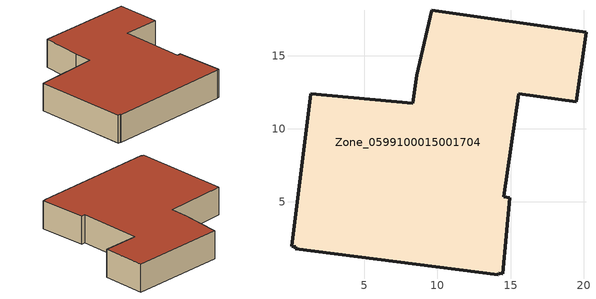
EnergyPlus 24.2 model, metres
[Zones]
Zone_0599100015001704
 floor ground (C_G): 8.58,13.66 9.62,18.09 20.16,16.6 19.49,11.85 15.55,12.4 14.55,5.36 14.94,5.29 14.45,0.1 14.17,0.14 14.16,0.04 0.28,1.81 0.29,1.92 0.01,1.96 1.34,12.4 8.31,11.77 z0.84
 wall outside (C_F): 19.49,11.85 20.16,16.6 9.62,18.09 8.58,13.66 8.31,11.77 1.34,12.4 0.01,1.96 0.29,1.92 0.28,1.81 14.16,0.04 14.17,0.14 14.45,0.1 14.94,5.29 14.55,5.36 15.55,12.4 19.49,11.85 z0.84:3.98
 roof outside (C_R): 0.28,1.81 14.16,0.04 14.17,0.14 14.45,0.1 14.94,5.29 14.55,5.36 15.55,12.4 19.49,11.85 20.16,16.6 9.62,18.09 8.58,13.66 8.31,11.77 1.34,12.4 0.01,1.96 0.29,1.92 z3.98
[BUILDING]
Pand.0599100015001704: North Axis=0; Terrain=City; Loads Convergence Tolerance Value=0.04; Temperature Convergence Tolerance Value=0.4; Solar Distribution=FullExterior; Maximum Number of Warmup Days=25; Minimum Number of Warmup Days=1
[Site:Location]
Rotterdam.The.Hague.AP_ZH_NLD Design_Conditions: Latitude=51.96; Longitude=4.45; Time Zone=1; Elevation=-4.5
[SITE:GROUNDTEMPERATURE:BUILDINGSURFACE]
18, 18, 18, 18, 18, 18, 18, 18, 18, 18, 18, 18
[MATERIAL] Thermal Absorptance=0.9; Solar Absorptance=0.7; Visible Absorptance=0.7
Name | Roughness | Thickness | Conductivity | Density | Specific Heat
G.D.1965 | MediumSmooth | 0.15 | 1 | 540 | 1210
F.D.1965 | Rough | 0.3 | 0.857143 | 1920 | 840
R.D.1965 | MediumRough | 0.2 | 0.08 | 1500 | 1000
[CONSTRUCTION]
C_G: G.D.1965
C_F: F.D.1965
C_R: R.D.1965
[ZONE]
Zone_0599100015001704: Type=1; Multiplier=1; Ceiling Height=Autocalculate; Volume=Autocalculate; Floor Area=autocalculate; Part of Total Floor Area=Yes
[ZONEINFILTRATION:DESIGNFLOWRATE]
Infil_Zone_0599100015001704: Zone or ZoneList or Space or SpaceList=Zone_0599100015001704; Schedule=AlwaysOn; Design Flow Rate Calculation Method=Flow/Area; Flow Rate per Floor Area=0.0042; Constant Term Coefficient=1; Temperature Term Coefficient=0; Velocity Term Coefficient=0; Velocity Squared Term Coefficient=0
[HVACTEMPLATE:ZONE:IDEALLOADSAIRSYSTEM]
Zone_0599100015001704: Maximum Heating Supply Air Temperature=50; Minimum Cooling Supply Air Temperature=13; Maximum Heating Supply Air Humidity Ratio=0.0156; Minimum Cooling Supply Air Humidity Ratio=0.0077; Heating Limit=NoLimit; Cooling Limit=NoLimit; Dehumidification Control Type=ConstantSensibleHeatRatio; Cooling Sensible Heat Ratio=0.7; Dehumidification Setpoint=60; Humidification Control Type=None; Humidification Setpoint=30; Outdoor Air Method=None; Outdoor Air Flow Rate per Person=0.00944; Outdoor Air Flow Rate per Zone Floor Area=0; Outdoor Air Flow Rate per Zone=0; Demand Controlled Ventilation Type=None; Outdoor Air Economizer Type=NoEconomizer; Heat Recovery Type=None; Sensible Heat Recovery Effectiveness=0.7; Latent Heat Recovery Effectiveness=0.65
[ZONECONTROL:THERMOSTAT]
ThermostatControl_Zone_0599100015001704: Zone or ZoneList=Zone_0599100015001704; Control Type Schedule=DualSetpointControlType; Control 1=Thermostat_Zone_0599100015001704; Temperature Difference Between Cutout And Setpoint=0
[THERMOSTATSETPOINT:DUALSETPOINT]
Thermostat_Zone_0599100015001704: Heating Setpoint Temperature Schedule=HeatingSetpoint_Zone_0599100015001704; Cooling Setpoint Temperature Schedule=CoolingSetpoint_Zone_0599100015001704
[SCHEDULE:COMPACT]
HeatingSetpoint_Zone_0599100015001704: Through: 12/31, For: AllDays, Until: 24:00, 21
CoolingSetpoint_Zone_0599100015001704: Through: 12/31, For: AllDays, Until: 24:00, 24
DualSetpointControlType: Through: 12/31, For: AllDays, Until: 24:00, 4
AlwaysOn: Through: 12/31, For: AllDays, Until: 24:00, 1
